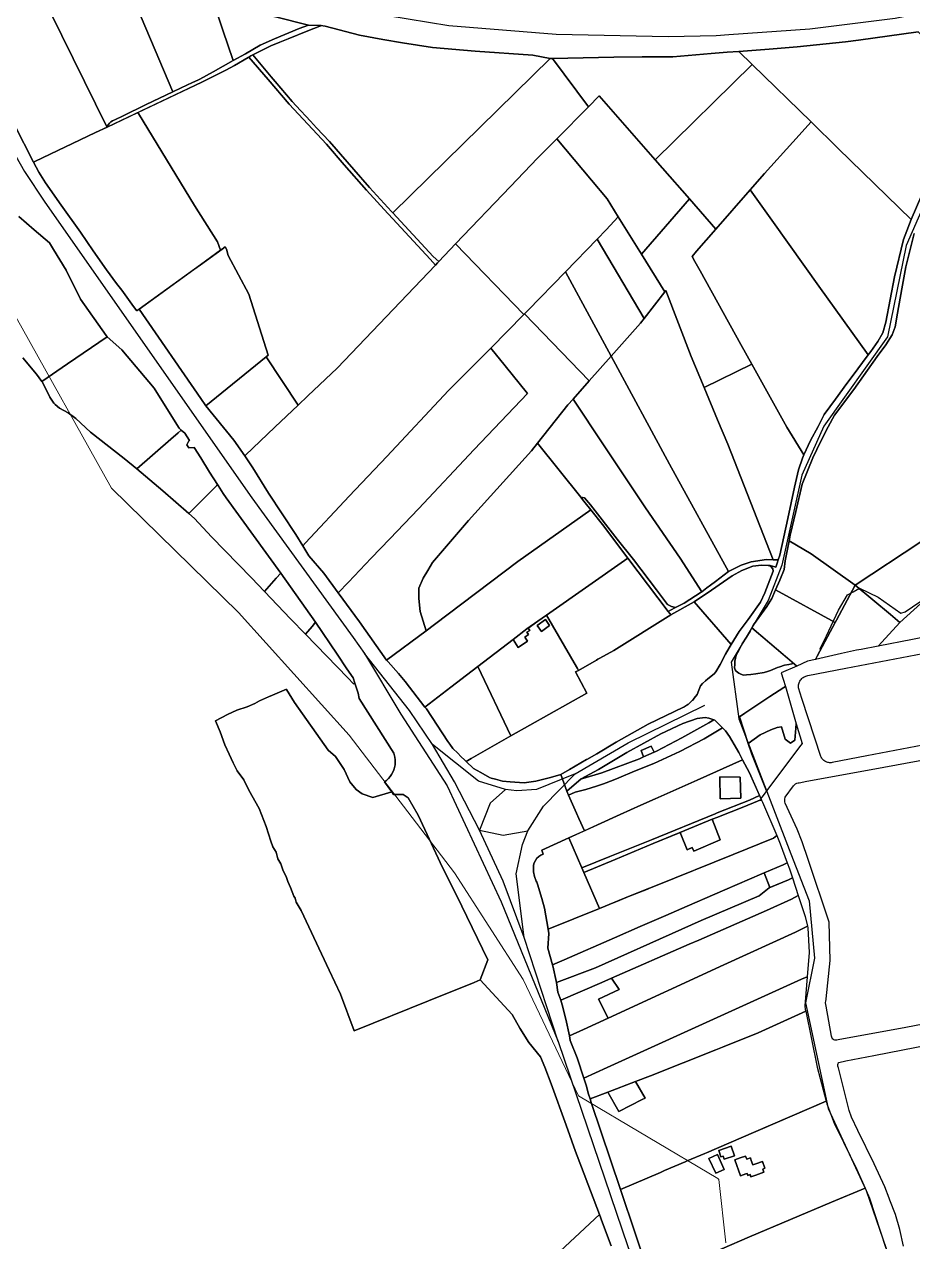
# Model space of a CAD drawing. Header units: metres. Extents: x 3 to 1027712, y 40 to 4430649.
# Drawn here: x 508413 to 509071, y 4409311 to 4410213 of the extents above; entities that cross this region are included whole.
import ezdxf

# ---------------------------------------------------------------- set-up
doc = ezdxf.new("R2010")
doc.units = ezdxf.units.M
doc.header["$MEASUREMENT"] = 0
doc.layers.add('A.ES.SDGC.CP.07003.cadastralparcel — CadastralParcel', color=1, linetype='Continuous')
for name, color, linetype, lineweight in [('Carreteras_5_km', 2, 'Continuous', 30), ('Rios_5_km', 4, 'Continuous', 30), ('Tuberias_distribucion_agua_ABAQUA', 5, 'Continuous', 30)]:
    doc.layers.add(name, color=color, linetype=linetype, lineweight=lineweight)
doc.layers.add('Habitats_5_km', color=7, linetype='Continuous', lineweight=9, true_color=0xbefad2)

msp = doc.modelspace()

# ---------------------------------------------------------------- linework, layer by layer
at = {"layer": 'A.ES.SDGC.CP.07003.cadastralparcel — CadastralParcel', "color": 7, "linetype": 'Continuous', "flags": 128}
for points in [[(508486.28, 4410249.28), (508522.77, 4410162.88), (508503.07, 4410153.48), (508485.47, 4410144.82), (508480.33, 4410142.52), (508478.17, 4410141.44), (508476.95, 4410140.63), (508475.87, 4410139.69), (508475.05, 4410138.6), (508474.24, 4410137.39), (508473.91, 4410136.98), (508424.11, 4410238.4), (508468.25, 4410255.98), (508482.32, 4410250.47), (508486.28, 4410249.28)], [(508486.28, 4410249.28), (508513.23, 4410240.86), (508536.62, 4410232.87), (508548.24, 4410228.74), (508553.34, 4410227.68), (508554.71, 4410223.63), (508557.34, 4410215.87), (508559.84, 4410208.46), (508567.44, 4410186.03), (508552.57, 4410177.77), (508542.7, 4410172.25), (508541.2, 4410171.41), (508537.45, 4410169.7), (508529.02, 4410165.87), (508522.77, 4410162.88), (508486.28, 4410249.28)], [(508420.58, 4410111.34), (508419.52, 4410110.84), (508405.45, 4410138.44), (508394.14, 4410173.51), (508391.4, 4410181.47), (508387.05, 4410207.64), (508385.71, 4410212.81), (508384.32, 4410222.54), (508424.11, 4410238.4), (508473.91, 4410136.98), (508474.05, 4410136.69), (508465.59, 4410132.68), (508420.58, 4410111.34)], [(508553.34, 4410227.68), (508598.93, 4410218.37), (508623.2, 4410212.33), (508616.31, 4410209.68), (508598.04, 4410202.24), (508587.62, 4410197.51), (508576.66, 4410191.15), (508567.44, 4410186.03), (508559.84, 4410208.46), (508557.34, 4410215.87), (508554.71, 4410223.63), (508553.34, 4410227.68)], [(508474.05, 4410136.69), (508473.91, 4410136.98), (508474.24, 4410137.39), (508475.05, 4410138.6), (508475.87, 4410139.69), (508476.95, 4410140.63), (508478.17, 4410141.44), (508480.33, 4410142.52), (508485.47, 4410144.82), (508503.07, 4410153.48), (508522.77, 4410162.88), (508529.02, 4410165.87), (508537.45, 4410169.7), (508541.2, 4410171.41), (508542.7, 4410172.25), (508552.57, 4410177.77), (508567.44, 4410186.03), (508576.66, 4410191.15), (508587.62, 4410197.51), (508598.04, 4410202.24), (508616.31, 4410209.68), (508623.2, 4410212.33), (508632.77, 4410212.05), (508631.73, 4410211.57), (508622.8, 4410208.19), (508608.19, 4410202.11), (508602.19, 4410199.68), (508595.47, 4410196.97), (508586.4, 4410192.64), (508582.06, 4410190.25), (508580.61, 4410189.45), (508579.18, 4410188.66), (508578.55, 4410188.31), (508568.4, 4410182.36), (508561.97, 4410179.06), (508544.16, 4410169.93), (508474.05, 4410136.69)], [(508692.97, 4410199.24), (508715.27, 4410195.65), (508746.72, 4410193.01), (508789.56, 4410190.04), (508802.48, 4410187.66), (508685.67, 4410073.27), (508684.74, 4410074.28), (508668.6, 4410092.14), (508656.8, 4410105.47), (508651.98, 4410110.92), (508638.85, 4410126.06), (508629.35, 4410136.28), (508624.91, 4410141.06), (508614.21, 4410152.59), (508611.22, 4410155.81), (508598.59, 4410170.45), (508595.62, 4410173.89), (508582.06, 4410190.25), (508586.4, 4410192.64), (508595.47, 4410196.97), (508602.19, 4410199.68), (508608.19, 4410202.11), (508622.8, 4410208.19), (508631.73, 4410211.57), (508632.51, 4410211.93), (508635.61, 4410211.43), (508661.16, 4410204.74), (508678.35, 4410201.64), (508692.97, 4410199.24)], [(509074.98, 4410207.21), (509135.09, 4410147.83), (509134.77, 4410147.54), (509117.94, 4410134.36), (509103.84, 4410122.54), (509093.53, 4410112.64), (509088.3, 4410106.28), (509084.21, 4410099.69), (509077.84, 4410086.5), (509069.88, 4410068.32), (509069.84, 4410068.22), (509015.79, 4410120.98), (508995.74, 4410140.55), (508952.04, 4410183.22), (508942.17, 4410192.86), (508964.72, 4410194.49), (508985.35, 4410196.25), (509021.07, 4410199.96), (509030.9, 4410201.18), (509074.98, 4410207.21)], [(508942.17, 4410192.86), (508952.04, 4410183.22), (508880.05, 4410112.6), (508838.6, 4410159.84), (508830.71, 4410151.86), (508804.15, 4410187.66), (508849.42, 4410188.49), (508870.64, 4410188.85), (508893.3, 4410188.71), (508921.62, 4410191.17), (508933.51, 4410192.29), (508942.17, 4410192.86)], [(508558.77, 4410046), (508558.2, 4410045.59), (508555.78, 4410051.84), (508538.96, 4410078.59), (508497.25, 4410146.88), (508496.86, 4410147.51), (508544.16, 4410169.93), (508561.97, 4410179.06), (508568.4, 4410182.36), (508578.55, 4410188.31), (508579.18, 4410188.66), (508593.34, 4410171.95), (508608.98, 4410153.81), (508622.72, 4410139.02), (508636.62, 4410124.05), (508649.73, 4410108.94), (508666.36, 4410090.14), (508682.07, 4410072.76), (508682.53, 4410072.25), (508713.44, 4410039.01), (508717.38, 4410034.56), (508644.49, 4409958.24), (508622.8, 4409937.62), (508615.73, 4409930.89), (508591.84, 4409966.6), (508593.46, 4409967.92), (508593.51, 4409967.96), (508579.13, 4410013.04), (508563.69, 4410041.6), (508562.53, 4410046.3), (508561.5, 4410047.97), (508559.38, 4410046.44), (508558.77, 4410046)], [(508593.34, 4410171.95), (508579.18, 4410188.66), (508580.61, 4410189.45), (508582.06, 4410190.25), (508595.62, 4410173.89), (508598.59, 4410170.45), (508611.22, 4410155.81), (508614.21, 4410152.59), (508624.91, 4410141.06), (508629.35, 4410136.28), (508638.85, 4410126.06), (508651.98, 4410110.92), (508656.8, 4410105.47), (508668.6, 4410092.14), (508684.74, 4410074.28), (508685.67, 4410073.27), (508715.66, 4410041.03), (508719.93, 4410037.23), (508718.86, 4410036.11), (508717.38, 4410034.56), (508713.44, 4410039.01), (508682.53, 4410072.25), (508682.07, 4410072.76), (508666.36, 4410090.14), (508649.73, 4410108.94), (508636.62, 4410124.05), (508622.72, 4410139.02), (508608.98, 4410153.81), (508593.34, 4410171.95)], [(508804.15, 4410187.66), (508830.71, 4410151.86), (508807.18, 4410128.08), (508792.92, 4410113.66), (508772.97, 4410092.77), (508732.31, 4410050.19), (508719.93, 4410037.23), (508715.66, 4410041.03), (508685.67, 4410073.27), (508802.48, 4410187.66), (508804.15, 4410187.66)], [(508885.52, 4410106.37), (508880.05, 4410112.6), (508952.04, 4410183.22), (508995.74, 4410140.55), (508982.15, 4410125.58), (508961.16, 4410102.44), (508950.49, 4410090.27), (508925.09, 4410061.28), (508905.53, 4410083.56), (508885.52, 4410106.37)], [(508832.91, 4410097.48), (508807.18, 4410128.08), (508830.71, 4410151.86), (508838.6, 4410159.84), (508880.05, 4410112.6), (508885.52, 4410106.37), (508905.53, 4410083.56), (508869.91, 4410042.66), (508856.39, 4410064.32), (508852.71, 4410070.33), (508844.65, 4410083.53), (508832.91, 4410097.48)], [(508538.96, 4410078.59), (508555.78, 4410051.84), (508558.2, 4410045.59), (508558.12, 4410045.53), (508543.24, 4410034.78), (508497.9, 4410002.03), (508496.26, 4410000.85), (508496.18, 4410000.79), (508493.64, 4410004), (508484.9, 4410015.92), (508481.17, 4410021.01), (508473.74, 4410031.16), (508463.81, 4410045.03), (508454.28, 4410058.97), (508440.15, 4410078.89), (508428.37, 4410095.5), (508423.57, 4410103.49), (508419.52, 4410110.84), (508420.58, 4410111.34), (508465.59, 4410132.68), (508474.05, 4410136.69), (508496.86, 4410147.51), (508497.25, 4410146.88), (508538.96, 4410078.59)], [(508982.15, 4410125.58), (508995.74, 4410140.55), (509015.79, 4410120.98), (509069.84, 4410068.22), (509065.45, 4410056.81), (509064.19, 4410053.55), (509057.59, 4410025.91), (509051, 4409992.27), (509048.95, 4409984.32), (509045.08, 4409977.95), (509039.85, 4409970.68), (509037.93, 4409968.07), (509001.32, 4410018.98), (508967.73, 4410066.1), (508950.49, 4410090.27), (508961.16, 4410102.44), (508982.15, 4410125.58)], [(508782.91, 4409997.9), (508732.31, 4410050.19), (508772.97, 4410092.77), (508792.92, 4410113.66), (508807.18, 4410128.08), (508832.91, 4410097.48), (508844.65, 4410083.53), (508852.71, 4410070.33), (508843.91, 4410060.66), (508837.22, 4410053.77), (508813.71, 4410029.55), (508785.9, 4410000.91), (508783.42, 4409998.42), (508782.91, 4409997.9)], [(508909.66, 4410037.22), (508907.63, 4410040.9), (508910.8, 4410044.97), (508925.09, 4410061.28), (508950.49, 4410090.27), (508967.73, 4410066.1), (509001.32, 4410018.98), (509037.93, 4409968.07), (509026.15, 4409952.1), (509021.54, 4409945.91), (509020.2, 4409944.1), (509018.96, 4409942.43), (509013.64, 4409935.28), (509005.45, 4409923.92), (509000.9, 4409915.05), (508995.21, 4409904.6), (508990.35, 4409893.94), (508977.65, 4409914.52), (508966.5, 4409934.59), (508951.75, 4409961.14), (508943.62, 4409975.79), (508913.54, 4410030.22), (508909.66, 4410037.22)], [(508887.33, 4410014.79), (508869.91, 4410042.66), (508905.53, 4410083.56), (508925.09, 4410061.28), (508910.8, 4410044.97), (508907.63, 4410040.9), (508909.66, 4410037.22), (508913.54, 4410030.22), (508943.62, 4409975.79), (508951.75, 4409961.14), (508916.47, 4409943.88), (508906.93, 4409966.88), (508888.07, 4410015.74), (508887.33, 4410014.79)], [(508872.03, 4409995.11), (508837.22, 4410053.77), (508843.91, 4410060.66), (508852.71, 4410070.33), (508856.39, 4410064.32), (508869.91, 4410042.66), (508887.33, 4410014.79), (508872.03, 4409995.11)], [(508618.99, 4409826.68), (508613.96, 4409835.1), (508593.58, 4409865.59), (508582, 4409884.42), (508576.1, 4409893.22), (508576.56, 4409893.65), (508598.46, 4409914.48), (508615.73, 4409930.89), (508622.8, 4409937.62), (508644.49, 4409958.24), (508717.38, 4410034.56), (508718.86, 4410036.11), (508719.93, 4410037.23), (508732.31, 4410050.19), (508782.91, 4409997.9), (508758.34, 4409973.15), (508727.06, 4409941.62), (508681.23, 4409892.87), (508653.49, 4409863.37), (508621.07, 4409828.89), (508618.99, 4409826.68)], [(508847.56, 4409967.14), (508813.71, 4410029.55), (508837.22, 4410053.77), (508872.03, 4409995.11), (508869.34, 4409991.65), (508847.56, 4409967.14)], [(508538.25, 4410031.18), (508543.24, 4410034.78), (508559.38, 4410046.44), (508561.5, 4410047.97), (508562.53, 4410046.3), (508563.69, 4410041.6), (508579.13, 4410013.04), (508593.51, 4409967.96), (508593.46, 4409967.92), (508591.84, 4409966.6), (508547.29, 4409930.41), (508543.64, 4409935.7), (508543.63, 4409935.71), (508497.9, 4410002.03), (508538.25, 4410031.18)], [(508831.3, 4409948.83), (508783.42, 4409998.42), (508785.9, 4410000.91), (508813.71, 4410029.55), (508847.56, 4409967.14), (508831.3, 4409948.83)], [(508890.69, 4409887.09), (508847.56, 4409967.14), (508869.34, 4409991.65), (508872.03, 4409995.11), (508887.33, 4410014.79), (508888.07, 4410015.74), (508906.93, 4409966.88), (508916.47, 4409943.88), (508926.44, 4409919.86), (508933.89, 4409901.91), (508967.56, 4409816.27), (508962.55, 4409816.44), (508951.36, 4409814.88), (508943.81, 4409812.29), (508934.96, 4409807.87), (508934.6, 4409807.59), (508890.69, 4409887.09)], [(508681.17, 4409742.04), (508660.99, 4409770.37), (508645.19, 4409791.8), (508652.88, 4409799.78), (508669.85, 4409817.38), (508683.69, 4409831.73), (508704.71, 4409854.05), (508745.97, 4409897.87), (508785.48, 4409939.49), (508768.91, 4409960.04), (508758.34, 4409973.15), (508782.91, 4409997.9), (508783.42, 4409998.42), (508831.3, 4409948.83), (508819.33, 4409935.35), (508815.4, 4409930.94), (508793.04, 4409902.73), (508788.5, 4409897.01), (508741.75, 4409845.46), (508715.29, 4409814.17), (508711.65, 4409808.25), (508708.23, 4409802.71), (508705.16, 4409795.22), (508705.16, 4409787.73), (508706.03, 4409778.03), (508710.45, 4409763.76), (508681.17, 4409742.04)], [(508529.02, 4409912.36), (508526.75, 4409910.37), (508521.4, 4409905.7), (508496.02, 4409883.54), (508486.78, 4409891.23), (508461.89, 4409910.84), (508450.89, 4409920.88), (508445.14, 4409925.18), (508438.92, 4409928.53), (508435.7, 4409931.39), (508434.61, 4409932.36), (508431.74, 4409936.66), (508429.35, 4409941.44), (508426, 4409948.14), (508425.77, 4409948.45), (508444.74, 4409961.4), (508474.23, 4409981.54), (508484.93, 4409971.75), (508508.87, 4409943.49), (508524.58, 4409918.42), (508527.45, 4409913.84), (508529.02, 4409912.36)], [(508645.19, 4409791.8), (508634.79, 4409806.27), (508623.49, 4409819.16), (508618.99, 4409826.68), (508621.07, 4409828.89), (508653.49, 4409863.37), (508681.23, 4409892.87), (508727.06, 4409941.62), (508758.34, 4409973.15), (508768.91, 4409960.04), (508785.48, 4409939.49), (508745.97, 4409897.87), (508704.71, 4409854.05), (508683.69, 4409831.73), (508669.85, 4409817.38), (508652.88, 4409799.78), (508645.19, 4409791.8)], [(508862.16, 4409870.99), (508852.77, 4409885.1), (508841.89, 4409901.45), (508819.33, 4409935.35), (508831.3, 4409948.83), (508847.56, 4409967.14), (508890.69, 4409887.09), (508934.6, 4409807.59), (508924.81, 4409800.31), (508921.13, 4409797.54), (508918.47, 4409795.54), (508914.66, 4409792.66), (508898.72, 4409817.45), (508872.99, 4409854.7), (508862.16, 4409870.99)], [(508576.1, 4409893.22), (508568.05, 4409904.95), (508547.29, 4409930.41), (508591.84, 4409966.6), (508615.73, 4409930.89), (508598.46, 4409914.48), (508576.56, 4409893.65), (508576.1, 4409893.22)], [(508926.44, 4409919.86), (508916.47, 4409943.88), (508951.75, 4409961.14), (508966.5, 4409934.59), (508977.65, 4409914.52), (508990.35, 4409893.94), (508989.3, 4409891.64), (508986.34, 4409883.01), (508983.36, 4409870.15), (508978.36, 4409846.74), (508972.44, 4409819.69), (508971.28, 4409816.14), (508967.56, 4409816.27), (508933.89, 4409901.91), (508926.44, 4409919.86)], [(508824.97, 4409862.63), (508793.04, 4409902.73), (508815.4, 4409930.94), (508819.33, 4409935.35), (508841.89, 4409901.45), (508852.77, 4409885.1), (508862.16, 4409870.99), (508872.99, 4409854.7), (508898.72, 4409817.45), (508914.66, 4409792.66), (508914.14, 4409792.25), (508901.64, 4409784.2), (508895.29, 4409780.87), (508892.19, 4409781.75), (508889.33, 4409783.27), (508881.15, 4409794.11), (508864.14, 4409816.43), (508851.96, 4409831.63), (508832.17, 4409856.92), (508827.8, 4409862.05), (508824.97, 4409862.63)], [(508555.93, 4409871.94), (508555.32, 4409871.33), (508534.58, 4409850.59), (508515.5, 4409867.31), (508496.02, 4409883.54), (508521.4, 4409905.7), (508526.75, 4409910.37), (508529.02, 4409912.36), (508531.58, 4409909.95), (508535.07, 4409904.73), (508534.75, 4409904.35), (508533.16, 4409901.48), (508534.62, 4409899.26), (508538.54, 4409899.52), (508543.46, 4409891.77), (508550.03, 4409881.28), (508555.93, 4409871.94)], [(508706.03, 4409778.03), (508705.16, 4409787.73), (508705.16, 4409795.22), (508708.23, 4409802.71), (508711.65, 4409808.25), (508715.29, 4409814.17), (508741.75, 4409845.46), (508788.5, 4409897.01), (508793.04, 4409902.73), (508824.97, 4409862.63), (508826.37, 4409860.87), (508828.19, 4409858.59), (508832.5, 4409853.18), (508778.36, 4409815.05), (508716.61, 4409768.34), (508710.45, 4409763.76), (508706.03, 4409778.03)], [(508602.7, 4409806.27), (508599.45, 4409802.63), (508590.65, 4409792.78), (508581.01, 4409802.84), (508551.4, 4409833.37), (508538.96, 4409846.75), (508534.58, 4409850.59), (508555.32, 4409871.33), (508555.93, 4409871.94), (508556.29, 4409871.37), (508560.11, 4409865.37), (508562.42, 4409862.17), (508602.7, 4409806.27)], [(508824.97, 4409862.63), (508827.8, 4409862.05), (508832.17, 4409856.92), (508851.96, 4409831.63), (508864.14, 4409816.43), (508881.15, 4409794.11), (508889.33, 4409783.27), (508892.19, 4409781.75), (508895.29, 4409780.87), (508891.54, 4409778.91), (508889.84, 4409778.02), (508859.94, 4409817.51), (508841.11, 4409842.37), (508832.5, 4409853.18), (508828.19, 4409858.59), (508826.37, 4409860.87), (508824.97, 4409862.63)], [(508709.54, 4409707.18), (508694.96, 4409726.17), (508690, 4409732.17), (508682.35, 4409740.72), (508681.17, 4409742.04), (508710.45, 4409763.76), (508716.61, 4409768.34), (508778.36, 4409815.05), (508832.5, 4409853.18), (508841.11, 4409842.37), (508859.94, 4409817.51), (508799.7, 4409775.35), (508793.24, 4409770.82), (508785.1, 4409765.13), (508774.92, 4409757.31), (508748.86, 4409737.34), (508744.66, 4409734.12), (508728.84, 4409721.99), (508709.54, 4409707.18)], [(509013.59, 4409769.76), (508969.35, 4409793.94), (508972.49, 4409801.09), (508975.67, 4409809.05), (508976.35, 4409815.41), (508979.38, 4409830.33), (508995.85, 4409820.59), (509028.44, 4409797.43), (509014.53, 4409771.53), (509013.59, 4409769.76)], [(509054.51, 4409775.64), (509028.44, 4409797.43), (509076.94, 4409829.49), (509100.34, 4409805.15), (509061.37, 4409769.9), (509054.51, 4409775.64)], [(508821.81, 4409737.04), (508799.7, 4409775.35), (508859.94, 4409817.51), (508889.84, 4409778.02), (508890.9, 4409776.62), (508891.83, 4409775.39), (508849.46, 4409749.2), (508839.2, 4409743.39), (508837.79, 4409742.59), (508836.69, 4409741.97), (508823.34, 4409734.4), (508822.54, 4409735.78), (508821.81, 4409737.04)], [(508890.9, 4409776.62), (508889.84, 4409778.02), (508891.54, 4409778.91), (508895.29, 4409780.87), (508901.64, 4409784.2), (508914.14, 4409792.25), (508914.66, 4409792.66), (508918.47, 4409795.54), (508921.13, 4409797.54), (508924.81, 4409800.31), (508934.6, 4409807.59), (508934.96, 4409807.87), (508943.81, 4409812.29), (508951.36, 4409814.88), (508962.55, 4409816.44), (508967.56, 4409816.27), (508971.28, 4409816.14), (508970.51, 4409813.77), (508969.54, 4409810.82), (508965.42, 4409812.02), (508958.91, 4409812.28), (508952.4, 4409811.5), (508944.33, 4409808.39), (508937.3, 4409804.49), (508930.8, 4409800.05), (508921.95, 4409793.82), (508909.03, 4409785.09), (508891.83, 4409775.39), (508890.9, 4409776.62)], [(508628.5, 4409769.97), (508625.92, 4409766.96), (508621.02, 4409761.24), (508610.07, 4409772.54), (508590.65, 4409792.78), (508599.45, 4409802.63), (508602.7, 4409806.27), (508628.5, 4409769.97)], [(508936.53, 4409753.58), (508909.03, 4409785.09), (508921.95, 4409793.82), (508930.8, 4409800.05), (508937.3, 4409804.49), (508944.33, 4409808.39), (508952.4, 4409811.5), (508958.91, 4409812.28), (508963.85, 4409812.09), (508965.18, 4409811.71), (508965.9, 4409811.39), (508967.41, 4409809.69), (508967.61, 4409807.89), (508965.05, 4409801.37), (508961.32, 4409791.88), (508958.24, 4409784.94), (508949.01, 4409772.05), (508942.47, 4409763.21), (508936.53, 4409753.58)], [(509045.45, 4409752.39), (509048.04, 4409755.24), (509061.37, 4409769.9), (509100.34, 4409805.15), (509105.17, 4409798.85), (509111.74, 4409767.64), (509112.23, 4409765.31), (509070.91, 4409757.32), (509045.45, 4409752.39)], [(509014.53, 4409771.53), (509028.44, 4409797.43), (509054.51, 4409775.64), (509061.37, 4409769.9), (509048.04, 4409755.24), (509045.45, 4409752.39), (509032.85, 4409749.95), (509029.32, 4409749.27), (509018.2, 4409746.77), (508998.91, 4409742.44), (509000.29, 4409745.01), (509013.59, 4409769.76), (509014.53, 4409771.53)], [(508983.5, 4409738.88), (508951.68, 4409765.88), (508953.12, 4409768), (508962.9, 4409781.63), (508966.54, 4409787.54), (508969.35, 4409793.94), (509013.59, 4409769.76), (509000.29, 4409745.01), (508998.91, 4409742.44), (508993.12, 4409741.14), (508985.01, 4409737.6), (508983.5, 4409738.88)], [(508908.79, 4409713.34), (508908.02, 4409712.27), (508907.66, 4409711.95), (508904.73, 4409709.39), (508904.28, 4409708.99), (508902.08, 4409707.66), (508901.1, 4409707.06), (508875.08, 4409694.5), (508851.21, 4409681.27), (508836.96, 4409672.56), (508829.49, 4409668.37), (508829.37, 4409668.31), (508816.78, 4409660.95), (508810.38, 4409657.21), (508802.57, 4409655.14), (508791.78, 4409652.29), (508783.16, 4409651.17), (508772.61, 4409651.93), (508766.95, 4409652.34), (508761.76, 4409653.77), (508758.64, 4409654.62), (508757.39, 4409654.96), (508750.91, 4409658.66), (508745.47, 4409661.75), (508740.11, 4409666.9), (508743.75, 4409669.15), (508773.25, 4409685.79), (508829.42, 4409717.47), (508821.23, 4409733.21), (508823.34, 4409734.4), (508836.69, 4409741.97), (508837.79, 4409742.59), (508839.2, 4409743.39), (508849.46, 4409749.2), (508891.83, 4409775.39), (508909.03, 4409785.09), (508936.53, 4409753.58), (508935.06, 4409750.98), (508932.15, 4409746.3), (508928.2, 4409738.71), (508925.11, 4409733.3), (508923.93, 4409731.89), (508919.26, 4409728.05), (508917.51, 4409726.6), (508915.28, 4409724.77), (508913.84, 4409722.94), (508911.35, 4409716.46), (508909.06, 4409713.71), (508908.79, 4409713.34)], [(508657.59, 4409724.99), (508656.72, 4409724.38), (508652.42, 4409728.81), (508621.02, 4409761.24), (508625.92, 4409766.96), (508628.5, 4409769.97), (508644.43, 4409746.46), (508651.8, 4409735.58), (508656.42, 4409728.77), (508657.59, 4409724.99)], [(508778.76, 4409751.34), (508785.59, 4409756.03), (508783.58, 4409758.95), (508786.3, 4409760.82), (508785.11, 4409762.56), (508787.18, 4409763.98), (508785.97, 4409765.73), (508793.24, 4409770.82), (508799.7, 4409775.35), (508821.81, 4409737.04), (508822.54, 4409735.78), (508823.34, 4409734.4), (508821.23, 4409733.21), (508829.42, 4409717.47), (508773.25, 4409685.79), (508748.86, 4409737.34), (508774.92, 4409757.31), (508778.76, 4409751.34)], [(508792.68, 4409767.52), (508798.81, 4409771.95), (508801.97, 4409767.58), (508795.83, 4409763.15), (508792.68, 4409767.52)], [(508792.68, 4409767.52), (508795.83, 4409763.15), (508801.97, 4409767.58), (508798.81, 4409771.95), (508792.68, 4409767.52)], [(508778.76, 4409751.34), (508774.92, 4409757.31), (508785.1, 4409765.13), (508785.97, 4409765.73), (508787.18, 4409763.98), (508785.11, 4409762.56), (508786.3, 4409760.82), (508783.58, 4409758.95), (508785.59, 4409756.03), (508778.76, 4409751.34)], [(508982.82, 4409739.45), (508981.5, 4409739.24), (508979.27, 4409738.78), (508976.07, 4409738.12), (508972.58, 4409736.98), (508970.85, 4409736.41), (508965.62, 4409734.23), (508963.39, 4409733.51), (508960.87, 4409732.69), (508954.84, 4409731.9), (508950.93, 4409731.31), (508947.8, 4409731.05), (508945.56, 4409730.86), (508943.66, 4409731.55), (508942.02, 4409732.4), (508940.1, 4409733.86), (508939.34, 4409734.71), (508938.99, 4409736.19), (508939.09, 4409738.69), (508939.19, 4409741.21), (508939.69, 4409743.49), (508940.12, 4409745.46), (508941.12, 4409747.38), (508942.59, 4409750.18), (508944.64, 4409754.09), (508947.79, 4409759.06), (508950.43, 4409763.48), (508951.68, 4409765.88), (508982.82, 4409739.45)], [(508743.75, 4409669.15), (508740.11, 4409666.9), (508739.14, 4409667.83), (508736.17, 4409670.67), (508733.87, 4409672.98), (508730.28, 4409676.54), (508727.93, 4409679.77), (508726.65, 4409681.76), (508726.61, 4409681.79), (508710.64, 4409705.78), (508709.54, 4409707.18), (508728.84, 4409721.99), (508744.66, 4409734.12), (508748.86, 4409737.34), (508773.25, 4409685.79), (508743.75, 4409669.15)], [(508750.42, 4409505.05), (508745.94, 4409503.24), (508712.21, 4409489.63), (508657.1, 4409467.38), (508646.99, 4409494.48), (508638.68, 4409512.39), (508617.76, 4409556.42), (508616.43, 4409559.07), (508614.28, 4409562.75), (508613.33, 4409565.59), (508612.39, 4409567.17), (508611.12, 4409570.33), (508609.85, 4409573.49), (508607.96, 4409577.92), (508606.69, 4409581.71), (508604.48, 4409585.82), (508602.91, 4409591.19), (508600.68, 4409594.67), (508599.42, 4409599.73), (508596.83, 4409603.64), (508595.32, 4409607.95), (508593.72, 4409613.32), (508591.84, 4409618.69), (508590.25, 4409623.12), (508586.67, 4409632.16), (508579.12, 4409645.68), (508575.28, 4409653.34), (508570.54, 4409659.98), (508567.38, 4409665.98), (508564.53, 4409672.3), (508561.37, 4409679.26), (508557.89, 4409688.74), (508554.41, 4409696.96), (508563.26, 4409701.7), (508570.22, 4409704.86), (508577.81, 4409707.39), (508583.51, 4409709.92), (508586.99, 4409711.81), (508593.63, 4409714.66), (508596.75, 4409716.03), (508606.97, 4409720.37), (508607, 4409720.21), (508612.85, 4409710.64), (508637.95, 4409675.3), (508643.27, 4409670.52), (508649.65, 4409660.95), (508653.9, 4409651.91), (508658.69, 4409646.06), (508662.95, 4409642.87), (508670.93, 4409640.22), (508685.1, 4409644.46), (508686.29, 4409642.54), (508689.77, 4409642.54), (508693.41, 4409642.54), (508697.21, 4409640.01), (508704.49, 4409627.03), (508722.53, 4409588.43), (508732.97, 4409567.99), (508756.08, 4409520.05), (508750.42, 4409505.05)], [(508949.09, 4409680.33), (508942.6, 4409699.99), (508946.62, 4409702.65), (508965.14, 4409714.98), (508975.44, 4409721.64), (508976.62, 4409722.41), (508984.7, 4409694.85), (508984.38, 4409691.5), (508983.53, 4409682.73), (508980.45, 4409680.54), (508976.5, 4409683.39), (508973.64, 4409692.62), (508970.56, 4409691.96), (508965.73, 4409690.21), (508958.03, 4409686.69), (508949.09, 4409680.33)], [(508816, 4409641.97), (508814.62, 4409644.98), (508825.23, 4409653.94), (508826.53, 4409654.22), (508840.75, 4409658.51), (508868.5, 4409668.93), (508871.51, 4409670.27), (508879.53, 4409673.85), (508881.11, 4409674.56), (508899.89, 4409684.48), (508920.02, 4409695.47), (508923.67, 4409697.86), (508924.28, 4409697.46), (508928.12, 4409693.89), (508930.14, 4409691.84), (508916.58, 4409683.62), (508898.33, 4409674.24), (508879.28, 4409665.39), (508864.93, 4409659.63), (508853.12, 4409654.81), (508849.04, 4409653.15), (508841.85, 4409650.25), (508836.77, 4409648.69), (508828.71, 4409646.23), (508820.93, 4409644.08), (508816, 4409641.97)], [(508825.23, 4409653.94), (508838.16, 4409661.05), (508859.06, 4409673.5), (508884.32, 4409687.35), (508900.7, 4409695.02), (508911.15, 4409698.76), (508917.27, 4409699.37), (508919.93, 4409698.85), (508923.67, 4409697.86), (508920.02, 4409695.47), (508899.89, 4409684.48), (508881.11, 4409674.56), (508879.53, 4409673.85), (508877.21, 4409678.16), (508869.68, 4409674.98), (508871.51, 4409670.27), (508868.5, 4409668.93), (508840.75, 4409658.51), (508826.53, 4409654.22), (508825.23, 4409653.94)], [(508821.92, 4409628.62), (508816, 4409641.97), (508820.93, 4409644.08), (508828.71, 4409646.23), (508836.77, 4409648.69), (508841.85, 4409650.25), (508849.04, 4409653.15), (508853.12, 4409654.81), (508864.93, 4409659.63), (508879.28, 4409665.39), (508898.33, 4409674.24), (508916.58, 4409683.62), (508930.14, 4409691.84), (508932.3, 4409689.66), (508935.13, 4409685.31), (508942.14, 4409673.59), (508944.95, 4409668.17), (508911.34, 4409653.14), (508880.18, 4409639.21), (508869.45, 4409634.42), (508854.34, 4409627.66), (508837.43, 4409619.97), (508827.72, 4409615.55), (508823.7, 4409624.62), (508821.92, 4409628.62)], [(508951.77, 4409672.2), (508949.09, 4409680.33), (508958.03, 4409686.69), (508965.73, 4409690.21), (508970.56, 4409691.96), (508973.64, 4409692.62), (508976.5, 4409683.39), (508980.45, 4409680.54), (508983.53, 4409682.73), (508984.38, 4409691.5), (508984.7, 4409694.85), (508988.99, 4409680.24), (508988.05, 4409678.98), (508962.68, 4409645.1), (508951.77, 4409672.2)], [(508871.51, 4409670.27), (508869.68, 4409674.98), (508877.21, 4409678.16), (508879.53, 4409673.85), (508871.51, 4409670.27)], [(508950.04, 4409638.13), (508926.04, 4409628.77), (508924.67, 4409628.2), (508877.51, 4409608.92), (508846.66, 4409596.42), (508825.9, 4409588.01), (508816.28, 4409610.35), (508837.43, 4409619.97), (508854.34, 4409627.66), (508869.45, 4409634.42), (508880.18, 4409639.21), (508911.34, 4409653.14), (508944.95, 4409668.17), (508949.94, 4409658.57), (508957.49, 4409641.66), (508950.04, 4409638.13)], [(508927.98, 4409655.5), (508943.14, 4409655.22), (508943.7, 4409639.79), (508928.25, 4409639.24), (508927.98, 4409655.5)], [(508927.98, 4409655.5), (508928.25, 4409639.24), (508943.7, 4409639.79), (508943.14, 4409655.22), (508927.98, 4409655.5)], [(508945.96, 4409633.31), (508927.16, 4409625.98), (508926.57, 4409625.74), (508922.4, 4409624.04), (508902.17, 4409615.76), (508878.64, 4409606.15), (508850.48, 4409594.38), (508827.32, 4409584.7), (508826.63, 4409586.33), (508825.9, 4409588.01), (508846.66, 4409596.42), (508877.51, 4409608.92), (508924.67, 4409628.2), (508926.04, 4409628.77), (508950.04, 4409638.13), (508957.49, 4409641.66), (508958.16, 4409640.17), (508958.47, 4409639.48), (508958.96, 4409638.32), (508957.68, 4409638.23), (508955.87, 4409637.43), (508945.96, 4409633.31)], [(508922.4, 4409624.04), (508926.57, 4409625.74), (508927.16, 4409625.98), (508945.96, 4409633.31), (508955.87, 4409637.43), (508957.68, 4409638.23), (508958.96, 4409638.32), (508959.65, 4409636.71), (508970.18, 4409612), (508967.8, 4409610.1), (508938.05, 4409598.1), (508880.39, 4409574.81), (508876.03, 4409573.05), (508860.51, 4409566.78), (508850.25, 4409562.64), (508838.81, 4409558.02), (508827.32, 4409584.7), (508850.48, 4409594.38), (508878.64, 4409606.15), (508898.62, 4409614.31), (508899.12, 4409613.08), (508903.85, 4409601.53), (508905.85, 4409602.35), (508906.15, 4409602.47), (508907.69, 4409603.1), (508908.85, 4409600.43), (508928.25, 4409608.92), (508922.4, 4409624.04)], [(508922.4, 4409624.04), (508928.25, 4409608.92), (508908.85, 4409600.43), (508907.69, 4409603.1), (508906.15, 4409602.47), (508905.85, 4409602.35), (508903.85, 4409601.53), (508899.12, 4409613.08), (508898.62, 4409614.31), (508902.17, 4409615.76), (508922.4, 4409624.04)], [(508800.82, 4409542.68), (508798.14, 4409558.23), (508796.08, 4409565.3), (508792.94, 4409575.94), (508792.46, 4409577.58), (508791.99, 4409578.36), (508790.72, 4409581.6), (508790, 4409585.11), (508789.91, 4409588.37), (508790.08, 4409590.11), (508790.6, 4409591.93), (508791.43, 4409593.65), (508792.54, 4409595.19), (508793.76, 4409596.31), (508793.91, 4409596.51), (508795.48, 4409597.58), (508797.22, 4409598.36), (508796.22, 4409601.22), (508816.28, 4409610.35), (508825.9, 4409588.01), (508826.63, 4409586.33), (508827.32, 4409584.7), (508838.81, 4409558.02), (508800.82, 4409542.68)], [(508852.29, 4409563.46), (508860.51, 4409566.78), (508874.42, 4409572.4), (508876.03, 4409573.05), (508880.39, 4409574.81), (508938.05, 4409598.1), (508967.8, 4409610.1), (508970.18, 4409612), (508972.78, 4409605.9), (508978.06, 4409591.8), (508974.87, 4409590.42), (508959.11, 4409583.61), (508931.86, 4409571.83), (508924.45, 4409568.61), (508903.8, 4409559.64), (508888.03, 4409552.79), (508869.13, 4409544.57), (508850.1, 4409536.3), (508812.8, 4409520.09), (508804.12, 4409516.32), (508800.67, 4409528.5), (508801.4, 4409539.56), (508800.82, 4409542.68), (508838.81, 4409558.02), (508850.25, 4409562.64), (508852.29, 4409563.46)], [(508965.11, 4409573.45), (508960.94, 4409584.4), (508974.87, 4409590.42), (508978.06, 4409591.8), (508979.75, 4409587.28), (508981.86, 4409580.8), (508978.87, 4409579.3), (508965.11, 4409573.45)], [(508959.11, 4409583.61), (508960.94, 4409584.4), (508965.11, 4409573.45), (508964.69, 4409573.27), (508957.25, 4409567.48), (508914.22, 4409549.02), (508899.88, 4409542.68), (508835.9, 4409514.02), (508807.01, 4409503.19), (508804.37, 4409515.44), (508804.12, 4409516.32), (508812.8, 4409520.09), (508850.1, 4409536.3), (508869.13, 4409544.57), (508888.03, 4409552.79), (508903.8, 4409559.64), (508924.45, 4409568.61), (508931.86, 4409571.83), (508959.11, 4409583.61)], [(508899.88, 4409542.68), (508914.22, 4409549.02), (508957.25, 4409567.48), (508964.69, 4409573.27), (508978.87, 4409579.3), (508981.86, 4409580.8), (508986.17, 4409567.57), (508981.04, 4409564.95), (508962.59, 4409556.5), (508912.47, 4409534.63), (508905.24, 4409531.48), (508847.78, 4409506.4), (508840.56, 4409503.25), (508810.19, 4409489.99), (508808.13, 4409496.07), (508807.01, 4409503.19), (508835.9, 4409514.02), (508899.88, 4409542.68)], [(508981.04, 4409564.95), (508986.17, 4409567.57), (508991.2, 4409552.13), (508992.97, 4409544.88), (508984.14, 4409540.52), (508931.11, 4409516.18), (508845.34, 4409476.81), (508838.09, 4409490.82), (508853.53, 4409497.98), (508847.78, 4409506.4), (508905.24, 4409531.48), (508912.47, 4409534.63), (508962.59, 4409556.5), (508981.04, 4409564.95)], [(508984.14, 4409540.52), (508992.97, 4409544.88), (508993.29, 4409543.57), (508994.27, 4409525.5), (508992.83, 4409507.46), (508988.55, 4409505.62), (508844.7, 4409440.17), (508827.39, 4409432.3), (508822.24, 4409447.43), (508817.25, 4409460.26), (508816.62, 4409463.64), (508827.01, 4409468.4), (508845.34, 4409476.81), (508931.11, 4409516.18), (508984.14, 4409540.52)], [(508988.55, 4409505.62), (508992.83, 4409507.46), (508992.34, 4409501.32), (508991.04, 4409485.95), (508991.38, 4409483.27), (508991.67, 4409481.88), (508956.4, 4409465.85), (508930.09, 4409455.39), (508925.07, 4409453.39), (508876.7, 4409434.16), (508865.65, 4409429.93), (508845.15, 4409422.07), (508832, 4409417.03), (508830.84, 4409420.53), (508828.96, 4409427.05), (508827.39, 4409432.3), (508844.7, 4409440.17), (508988.55, 4409505.62)], [(508816.62, 4409463.64), (508814.05, 4409476.04), (508811.33, 4409486.61), (508810.19, 4409489.99), (508840.56, 4409503.25), (508847.78, 4409506.4), (508853.53, 4409497.98), (508838.09, 4409490.82), (508845.34, 4409476.81), (508827.01, 4409468.4), (508816.62, 4409463.64)], [(508854.44, 4409349.8), (508832.65, 4409414.29), (508832, 4409417.03), (508845.15, 4409422.07), (508853.25, 4409407.67), (508870.64, 4409416.48), (508872.83, 4409417.59), (508865.65, 4409429.93), (508876.7, 4409434.16), (508925.07, 4409453.39), (508930.09, 4409455.39), (508956.4, 4409465.85), (508991.67, 4409481.88), (509000.07, 4409440.39), (509006.76, 4409415.24), (508953.12, 4409392.19), (508918.08, 4409377.14), (508906.88, 4409372.33), (508903.81, 4409371.01), (508902.42, 4409370.41), (508887.12, 4409363.84), (508884.18, 4409362.57), (508854.44, 4409349.8)], [(508853.25, 4409407.67), (508845.15, 4409422.07), (508865.65, 4409429.93), (508872.83, 4409417.59), (508870.64, 4409416.48), (508853.25, 4409407.67)], [(508916.89, 4409376.63), (508918.08, 4409377.14), (508953.12, 4409392.19), (508958.11, 4409394.34), (509006.76, 4409415.24), (509007.25, 4409413.38), (509012.79, 4409399.02), (509019.67, 4409384.93), (509029.54, 4409364.7), (509035.64, 4409350.92), (509010.82, 4409340.42), (508950.09, 4409314.71), (508909, 4409296.99), (508905.47, 4409295.54), (508876.73, 4409283.66), (508854.44, 4409349.8), (508884.18, 4409362.57), (508887.12, 4409363.84), (508902.42, 4409370.41), (508903.81, 4409371.01), (508906.88, 4409372.33), (508916.89, 4409376.63)], [(508928.83, 4409374.02), (508927.27, 4409378.75), (508936.5, 4409381.95), (508938.84, 4409374.88), (508931.36, 4409372.37), (508930.61, 4409374.64), (508928.83, 4409374.02)], [(508928.83, 4409374.02), (508930.61, 4409374.64), (508931.36, 4409372.37), (508938.84, 4409374.88), (508936.5, 4409381.95), (508927.27, 4409378.75), (508928.83, 4409374.02)], [(508920, 4409372.93), (508926.39, 4409375.8), (508931.36, 4409364.73), (508924.98, 4409361.86), (508920, 4409372.93)], [(508920, 4409372.93), (508924.98, 4409361.86), (508931.36, 4409364.73), (508926.39, 4409375.8), (508920, 4409372.93)], [(508951.06, 4409359.3), (508950.51, 4409360.92), (508948.91, 4409360.29), (508948.37, 4409361.72), (508947.42, 4409361.38), (508943.38, 4409359.93), (508939.15, 4409371.78), (508943.2, 4409373.22), (508947.13, 4409374.62), (508947.95, 4409372.3), (508950.68, 4409373.27), (508951.36, 4409371.3), (508952.46, 4409368.11), (508954.68, 4409368.88), (508959.67, 4409370.65), (508961.51, 4409365.54), (508959.83, 4409364.94), (508960.62, 4409362.7), (508954.65, 4409360.58), (508951.06, 4409359.3)], [(508951.06, 4409359.3), (508954.65, 4409360.58), (508960.62, 4409362.7), (508959.83, 4409364.94), (508961.51, 4409365.54), (508959.67, 4409370.65), (508954.68, 4409368.88), (508952.46, 4409368.11), (508951.36, 4409371.3), (508950.68, 4409373.27), (508947.95, 4409372.3), (508947.13, 4409374.62), (508943.2, 4409373.22), (508939.15, 4409371.78), (508943.38, 4409359.93), (508947.42, 4409361.38), (508948.37, 4409361.72), (508948.91, 4409360.29), (508950.51, 4409360.92), (508951.06, 4409359.3)]]:
    msp.add_lwpolyline(points, close=True, dxfattribs=at)
for points in [[(509074.98, 4410207.21), (509030.9, 4410201.18), (509021.07, 4410199.96), (508985.35, 4410196.25), (508964.72, 4410194.49), (508942.17, 4410192.86), (508933.51, 4410192.29), (508921.62, 4410191.17), (508893.3, 4410188.71), (508870.64, 4410188.85), (508849.42, 4410188.49), (508804.15, 4410187.66), (508802.48, 4410187.66), (508789.56, 4410190.04), (508746.72, 4410193.01), (508715.27, 4410195.65), (508692.97, 4410199.24), (508678.35, 4410201.64), (508661.16, 4410204.74), (508635.61, 4410211.43), (508632.51, 4410211.93), (508632.77, 4410212.05), (508623.2, 4410212.33), (508598.93, 4410218.37)], [(508405.45, 4410138.44), (508419.52, 4410110.84), (508423.57, 4410103.49), (508428.37, 4410095.5), (508440.15, 4410078.89), (508454.28, 4410058.97), (508463.81, 4410045.03), (508473.74, 4410031.16), (508481.17, 4410021.01), (508484.9, 4410015.92), (508493.64, 4410004), (508496.18, 4410000.79), (508496.26, 4410000.85), (508497.9, 4410002.03), (508543.63, 4409935.71), (508543.64, 4409935.7), (508547.29, 4409930.41), (508568.05, 4409904.95), (508576.1, 4409893.22), (508582, 4409884.42), (508593.58, 4409865.59), (508613.96, 4409835.1), (508618.99, 4409826.68), (508623.49, 4409819.16), (508634.79, 4409806.27), (508645.19, 4409791.8), (508660.99, 4409770.37), (508681.17, 4409742.04), (508682.35, 4409740.72), (508690, 4409732.17), (508694.96, 4409726.17), (508709.54, 4409707.18), (508710.64, 4409705.78), (508726.61, 4409681.79), (508726.65, 4409681.76), (508727.93, 4409679.77), (508730.28, 4409676.54), (508733.87, 4409672.98), (508736.17, 4409670.67), (508739.14, 4409667.83), (508740.11, 4409666.9), (508745.47, 4409661.75), (508750.91, 4409658.66), (508757.39, 4409654.96), (508758.64, 4409654.62), (508761.76, 4409653.77), (508766.95, 4409652.34), (508772.61, 4409651.93), (508783.16, 4409651.17), (508791.78, 4409652.29), (508802.57, 4409655.14), (508810.38, 4409657.21), (508814.62, 4409644.98), (508816, 4409641.97), (508821.92, 4409628.62), (508823.7, 4409624.62), (508827.72, 4409615.55), (508816.28, 4409610.35), (508796.22, 4409601.22), (508797.22, 4409598.36), (508795.48, 4409597.58), (508793.91, 4409596.51), (508793.76, 4409596.31), (508792.54, 4409595.19), (508791.43, 4409593.65), (508790.6, 4409591.93), (508790.08, 4409590.11), (508789.91, 4409588.37), (508790, 4409585.11), (508790.72, 4409581.6), (508791.99, 4409578.36), (508792.46, 4409577.58), (508792.94, 4409575.94), (508796.08, 4409565.3), (508798.14, 4409558.23), (508800.82, 4409542.68), (508801.4, 4409539.56), (508800.67, 4409528.5), (508804.12, 4409516.32), (508804.37, 4409515.44), (508807.01, 4409503.19), (508808.13, 4409496.07), (508810.19, 4409489.99), (508811.33, 4409486.61), (508814.05, 4409476.04), (508816.62, 4409463.64), (508817.25, 4409460.26), (508822.24, 4409447.43), (508827.39, 4409432.3), (508828.96, 4409427.05), (508830.84, 4409420.53), (508832, 4409417.03), (508832.65, 4409414.29), (508854.44, 4409349.8), (508876.73, 4409283.66)], [(509072.02, 4410057.9), (509065.81, 4410033.24), (509062.86, 4410016.88), (509059.67, 4409998.92), (509058.08, 4409988.92), (509055.81, 4409983.01), (509051.03, 4409975.51), (509044.66, 4409966.87), (509027.34, 4409942.4), (509013.01, 4409923.31), (509008.23, 4409914.67), (509003, 4409904.22), (508996.86, 4409891.72), (508989.09, 4409872.23), (508984.32, 4409852), (508980.22, 4409834.5), (508979.38, 4409830.33), (508976.35, 4409815.41), (508975.67, 4409809.05), (508972.49, 4409801.09), (508969.35, 4409793.94), (508966.54, 4409787.54), (508962.9, 4409781.63), (508953.12, 4409768), (508951.68, 4409765.88), (508950.43, 4409763.48), (508947.79, 4409759.06), (508944.64, 4409754.09), (508942.59, 4409750.18), (508941.12, 4409747.38), (508940.12, 4409745.46), (508939.69, 4409743.49), (508939.19, 4409741.21), (508939.09, 4409738.69), (508938.99, 4409736.19), (508939.34, 4409734.71), (508940.1, 4409733.86), (508942.02, 4409732.4), (508943.66, 4409731.55), (508945.56, 4409730.86), (508947.8, 4409731.05), (508950.93, 4409731.31), (508954.84, 4409731.9), (508960.87, 4409732.69), (508963.39, 4409733.51), (508965.62, 4409734.23), (508970.85, 4409736.41), (508972.58, 4409736.98), (508976.07, 4409738.12), (508979.27, 4409738.78), (508981.5, 4409739.24), (508982.82, 4409739.45), (508983.5, 4409738.88), (508985.01, 4409737.6), (508973.63, 4409732.63), (508975, 4409727.93), (508976.62, 4409722.41), (508975.44, 4409721.64), (508965.14, 4409714.98), (508946.62, 4409702.65), (508942.6, 4409699.99), (508949.09, 4409680.33), (508951.77, 4409672.2), (508962.68, 4409645.1), (508960.93, 4409642.76), (508959.17, 4409640.42), (508958.47, 4409639.48), (508958.16, 4409640.17), (508949.94, 4409658.57), (508944.95, 4409668.17), (508942.14, 4409673.59), (508935.13, 4409685.31), (508932.3, 4409689.66), (508930.14, 4409691.84), (508928.12, 4409693.89), (508924.28, 4409697.46), (508923.67, 4409697.86), (508919.93, 4409698.85), (508917.27, 4409699.37), (508911.15, 4409698.76), (508900.7, 4409695.02), (508884.32, 4409687.35), (508859.06, 4409673.5), (508838.16, 4409661.05), (508825.23, 4409653.94), (508814.62, 4409644.98), (508814.62, 4409644.98), (508810.38, 4409657.21), (508816.78, 4409660.95), (508829.37, 4409668.31), (508829.49, 4409668.37), (508836.96, 4409672.56), (508851.21, 4409681.27), (508875.08, 4409694.5), (508901.1, 4409707.06), (508904.28, 4409708.99), (508904.73, 4409709.39), (508907.66, 4409711.95), (508908.02, 4409712.27), (508909.06, 4409713.71), (508911.35, 4409716.46), (508913.84, 4409722.94), (508915.28, 4409724.77), (508917.51, 4409726.6), (508919.26, 4409728.05), (508923.93, 4409731.89), (508925.11, 4409733.3), (508928.2, 4409738.71), (508932.15, 4409746.3), (508935.06, 4409750.98), (508936.53, 4409753.58), (508942.47, 4409763.21), (508949.01, 4409772.05), (508958.24, 4409784.94), (508961.32, 4409791.88), (508965.05, 4409801.37), (508967.61, 4409807.89), (508967.41, 4409809.69), (508965.9, 4409811.39), (508965.18, 4409811.71), (508963.85, 4409812.09), (508965.42, 4409812.02), (508969.54, 4409810.82), (508970.51, 4409813.77), (508971.28, 4409816.14), (508972.44, 4409819.69), (508978.36, 4409846.74), (508983.36, 4409870.15), (508986.34, 4409883.01), (508989.3, 4409891.64), (508990.35, 4409893.94), (508995.21, 4409904.6), (509000.9, 4409915.05), (509005.45, 4409923.92), (509013.64, 4409935.28), (509018.96, 4409942.43), (509020.2, 4409944.1), (509021.54, 4409945.91), (509026.15, 4409952.1), (509037.93, 4409968.07), (509039.85, 4409970.68), (509045.08, 4409977.95), (509048.95, 4409984.32), (509051, 4409992.27), (509057.59, 4410025.91), (509064.19, 4410053.55), (509065.45, 4410056.81), (509069.84, 4410068.22), (509069.88, 4410068.32), (509077.84, 4410086.5)], [(508408.71, 4410070.44), (508420.17, 4410060.67), (508420.17, 4410060.67), (508431.32, 4410051.13), (508434.49, 4410046.01), (508443.81, 4410030.9), (508454.36, 4410009.29), (508473.41, 4409982.32), (508474.23, 4409981.54), (508444.74, 4409961.4), (508425.77, 4409948.45), (508421.69, 4409953.88), (508411.64, 4409965.84)], [(508847.55, 4409308.24), (508841.24, 4409325.08), (508838.87, 4409331.4), (508825.51, 4409366.31), (508821.18, 4409377.95), (508814.28, 4409397.5), (508803.01, 4409428.19), (508798.5, 4409440.48), (508795.15, 4409448.15), (508786.57, 4409458.77), (508779.82, 4409469.31), (508774.21, 4409479.42), (508750.42, 4409505.05), (508756.08, 4409520.05), (508732.97, 4409567.99), (508722.53, 4409588.43), (508704.49, 4409627.03), (508697.21, 4409640.01), (508693.41, 4409642.54), (508689.77, 4409642.54), (508686.29, 4409642.54), (508685.1, 4409644.46), (508679.69, 4409651.72), (508681.2, 4409652.89), (508682.58, 4409654.21), (508683.82, 4409655.66), (508684.89, 4409657.24), (508685.8, 4409658.92), (508686.52, 4409660.69), (508686.75, 4409661.4), (508687.06, 4409662.52), (508687.4, 4409664.39), (508687.54, 4409666.3), (508687.48, 4409668.21), (508687.22, 4409670.1), (508686.77, 4409671.95), (508686.44, 4409672.95), (508660.8, 4409713.45), (508660.01, 4409717.41), (508657.59, 4409724.99), (508656.42, 4409728.77), (508651.8, 4409735.58), (508644.43, 4409746.46), (508628.5, 4409769.97), (508602.7, 4409806.27), (508562.42, 4409862.17), (508560.11, 4409865.37), (508556.29, 4409871.37), (508555.93, 4409871.94), (508550.03, 4409881.28), (508543.46, 4409891.77), (508538.54, 4409899.52), (508534.62, 4409899.26), (508533.16, 4409901.48), (508534.75, 4409904.35), (508535.07, 4409904.73), (508531.58, 4409909.95), (508529.02, 4409912.36), (508527.45, 4409913.84), (508524.58, 4409918.42), (508508.87, 4409943.49), (508484.93, 4409971.75), (508474.23, 4409981.54), (508473.41, 4409982.32), (508454.36, 4410009.29), (508443.81, 4410030.9), (508434.49, 4410046.01), (508431.32, 4410051.13), (508420.17, 4410060.67), (508408.71, 4410070.44)], [(509076.94, 4409829.49), (509028.44, 4409797.43), (508995.85, 4409820.59), (508979.38, 4409830.33), (508980.22, 4409834.5), (508984.32, 4409852), (508989.09, 4409872.23), (508996.86, 4409891.72), (509003, 4409904.22), (509008.23, 4409914.67), (509013.01, 4409923.31), (509027.34, 4409942.4), (509044.66, 4409966.87), (509051.03, 4409975.51), (509055.81, 4409983.01), (509058.08, 4409988.92), (509059.67, 4409998.92), (509062.86, 4410016.88), (509065.81, 4410033.24), (509072.02, 4410057.9)], [(508411.64, 4409965.84), (508421.69, 4409953.88), (508425.77, 4409948.45), (508426, 4409948.14), (508429.35, 4409941.44), (508431.74, 4409936.66), (508434.61, 4409932.36), (508435.7, 4409931.39), (508438.92, 4409928.53), (508445.14, 4409925.18), (508450.89, 4409920.88), (508461.89, 4409910.84), (508486.78, 4409891.23), (508496.02, 4409883.54), (508515.5, 4409867.31), (508534.58, 4409850.59), (508538.96, 4409846.75), (508551.4, 4409833.37), (508581.01, 4409802.84), (508590.65, 4409792.78), (508610.07, 4409772.54), (508621.02, 4409761.24), (508652.42, 4409728.81), (508656.72, 4409724.38), (508657.59, 4409724.99), (508660.01, 4409717.41), (508660.8, 4409713.45), (508686.44, 4409672.95), (508686.77, 4409671.95), (508687.22, 4409670.1), (508687.48, 4409668.21), (508687.54, 4409666.3), (508687.4, 4409664.39), (508687.06, 4409662.52), (508686.75, 4409661.4), (508686.52, 4409660.69), (508685.8, 4409658.92), (508684.89, 4409657.24), (508683.82, 4409655.66), (508682.58, 4409654.21), (508681.2, 4409652.89), (508679.69, 4409651.72), (508685.1, 4409644.46), (508670.93, 4409640.22), (508662.95, 4409642.87), (508658.69, 4409646.06), (508653.9, 4409651.91), (508649.65, 4409660.95), (508643.27, 4409670.52), (508637.95, 4409675.3), (508612.85, 4409710.64), (508607, 4409720.21), (508606.97, 4409720.37), (508596.75, 4409716.03), (508593.63, 4409714.66), (508586.99, 4409711.81), (508583.51, 4409709.92), (508577.81, 4409707.39), (508570.22, 4409704.86), (508563.26, 4409701.7), (508554.41, 4409696.96), (508557.89, 4409688.74), (508561.37, 4409679.26), (508564.53, 4409672.3), (508567.38, 4409665.98), (508570.54, 4409659.98), (508575.28, 4409653.34), (508579.12, 4409645.68), (508586.67, 4409632.16), (508590.25, 4409623.12), (508591.84, 4409618.69), (508593.72, 4409613.32), (508595.32, 4409607.95), (508596.83, 4409603.64), (508599.42, 4409599.73), (508600.68, 4409594.67), (508602.91, 4409591.19), (508604.48, 4409585.82), (508606.69, 4409581.71), (508607.96, 4409577.92), (508609.85, 4409573.49), (508611.12, 4409570.33), (508612.39, 4409567.17), (508613.33, 4409565.59), (508614.28, 4409562.75), (508616.43, 4409559.07), (508617.76, 4409556.42), (508638.68, 4409512.39), (508646.99, 4409494.48), (508657.1, 4409467.38), (508712.21, 4409489.63), (508745.94, 4409503.24), (508750.42, 4409505.05), (508774.21, 4409479.42), (508779.82, 4409469.31), (508786.57, 4409458.77), (508795.15, 4409448.15), (508798.5, 4409440.48), (508803.01, 4409428.19), (508814.28, 4409397.5), (508821.18, 4409377.95), (508825.51, 4409366.31), (508838.87, 4409331.4), (508396.82, 4408919.17)], [(509088.79, 4409680.9), (509037.02, 4409671.02), (509011.18, 4409666.09), (509010.55, 4409666), (509009.92, 4409665.96), (509009.29, 4409665.98), (509008.66, 4409666.06), (509008.05, 4409666.18), (509007.44, 4409666.36), (509006.85, 4409666.59), (509006.29, 4409666.87), (509005.74, 4409667.19), (509005.23, 4409667.56), (509004.75, 4409667.97), (509004.31, 4409668.42), (509003.91, 4409668.91), (509003.55, 4409669.43), (509003.23, 4409669.97), (509002.97, 4409670.55), (508989.15, 4409712.76), (508988.87, 4409713.62), (508986.28, 4409721.53), (508986.25, 4409722.27), (508986.29, 4409723.01), (508986.39, 4409723.74), (508986.55, 4409724.46), (508986.78, 4409725.17), (508987.07, 4409725.85), (508987.41, 4409726.5), (508987.81, 4409727.12), (508988.27, 4409727.71), (508988.77, 4409728.25), (508989.32, 4409728.74), (508989.91, 4409729.19), (508990.54, 4409729.58), (508991.2, 4409729.91), (508991.88, 4409730.19), (508992.59, 4409730.4), (508993.31, 4409730.55), (509021.47, 4409735.92), (509037.02, 4409738.89), (509057.6, 4409742.81), (509057.6, 4409742.81), (509088.79, 4409748.76)], [(509141.69, 4409484.54), (509065.86, 4409469.89), (509015.63, 4409460.72), (509014.85, 4409460.45), (509014.04, 4409460.38), (509013.22, 4409460.51), (509012.47, 4409460.83), (509012, 4409461.15), (509011.81, 4409461.32), (509011.29, 4409461.96), (509010.94, 4409462.7), (509010.78, 4409463.49), (509006.89, 4409485.64), (509006.56, 4409486.87), (509006.42, 4409488.14), (509006.42, 4409488.32), (509006.49, 4409489.42), (509006.75, 4409490.66), (509006.89, 4409491.1), (509009.75, 4409519.59), (509009.14, 4409547.8), (508993.56, 4409594.21), (508989.17, 4409607.28), (508985.25, 4409616.82), (508976.51, 4409636.12), (508976.22, 4409637.12), (508976.12, 4409638.16), (508976.16, 4409638.8), (508976.22, 4409639.2), (508976.53, 4409640.2), (508976.59, 4409640.36), (508982.57, 4409648.84), (508983.28, 4409649.62), (508984.14, 4409650.26), (508984.21, 4409650.31), (508985.09, 4409650.73), (508986.12, 4409651.01), (508986.72, 4409651.09), (508992.6, 4409652.3), (509040.21, 4409660.95), (509084.4, 4409668.99)], [(509064.17, 4409307.89), (509061.53, 4409320.14), (509058.27, 4409331.28), (509058.27, 4409331.29), (509054.05, 4409342.08), (509053.46, 4409343.39), (509050.39, 4409351.87), (509042.51, 4409368.96), (509030.41, 4409393.55), (509025.59, 4409403.44), (509023.83, 4409408.35), (509023.83, 4409408.35), (509015.99, 4409439.87), (509015.74, 4409440.4), (509015.52, 4409441.26), (509015.5, 4409442.14), (509015.61, 4409442.75), (509015.68, 4409443), (509016.01, 4409444.01), (509016.25, 4409444.05), (509021.46, 4409445.07), (509042.18, 4409449.09), (509135.68, 4409467.46)], [(508909, 4409296.99), (508950.09, 4409314.71), (509010.82, 4409340.42), (509035.64, 4409350.92), (509038.99, 4409343.36), (509051.08, 4409306.52)], [(508396.82, 4408919.17), (508838.87, 4409331.4), (508841.24, 4409325.08), (508847.55, 4409308.24)]]:
    msp.add_lwpolyline(points, dxfattribs=at)
at = {"layer": 'Carreteras_5_km'}
for p, q in [((508656.29, 4409758.67, 12.16), (508664.79, 4409746.84, 11.73)), ((508808.28, 4409459.52, 9.08), (508783.09, 4409536.58, 8.82))]:
    msp.add_line(p, q, dxfattribs=at)
for points in [[(508371.67, 4410244.73, 16.32), (508371.66, 4410221.51, 16.96), (508373.31, 4410207.16, 17.35), (508381.61, 4410170, 18.37), (508395.91, 4410134, 19.24), (508412.88, 4410103.94, 19.71), (508427.93, 4410081.15, 19.98)], [(508667.09, 4410221.88, 8.38), (508727.35, 4410211.93, 7.18), (508806.81, 4410205.71, 5.67), (508889.71, 4410203.76, 4.41), (508925.38, 4410204.65, 3.95), (508934.81, 4410205.31, 3.8), (508994.69, 4410209.51, 3.16), (509057.87, 4410217.52, 2.57), (509168.53, 4410240.27, 1.09), (509171.09, 4410240.87, 1.22)], [(508427.93, 4410081.15, 19.98), (508581.41, 4409862.08, 16.1), (508656.29, 4409758.67, 12.16)], [(508664.79, 4409746.84, 11.73), (508691.76, 4409701.9, 10.22), (508725.99, 4409648.89, 8.83), (508765.94, 4409562.81, 8.43), (508808.28, 4409459.52, 9.08)], [(508715.17, 4409679.41, 9.71), (508698.25, 4409704.53, 10.33), (508664.79, 4409746.84, 11.73)], [(508821, 4409657.73, 7.88), (508860.18, 4409680.7, 5.54), (508917.01, 4409708.54, 1.55)], [(508749.94, 4409616.09, 8.83), (508731.55, 4409651.83, 9.18), (508715.17, 4409679.41, 9.71)], [(508769.31, 4409646.11, 8.85), (508749.37, 4409652.39, 9.34), (508715.17, 4409679.41, 9.71)], [(508821, 4409657.73, 7.88), (508792.11, 4409646.04, 8.48), (508777.59, 4409645.04, 8.71), (508769.31, 4409646.11, 8.85)], [(508785.7, 4409615.64, 8.64), (508797.38, 4409633.86, 8.44), (508821, 4409657.73, 7.88)], [(508769.31, 4409646.11, 8.85), (508757.92, 4409635.89, 9.15), (508749.94, 4409616.09, 8.83)], [(508749.94, 4409616.09, 8.83), (508767.54, 4409612.42, 8.99), (508785.7, 4409615.64, 8.64)], [(508783.09, 4409536.58, 8.82), (508767.48, 4409578.31, 8.73), (508749.94, 4409616.09, 8.83)], [(508783.09, 4409536.58, 8.82), (508777.15, 4409583.7, 8.89), (508781.77, 4409605.31, 8.77), (508785.7, 4409615.64, 8.64)], [(508808.28, 4409459.52, 9.08), (508817.17, 4409433.42, 9.28), (508859.98, 4409307.67, 9.94), (508897.66, 4409202.53, 10.1), (508931.9, 4409116.58, 9.71), (508962.19, 4409049.44, 9.38)]]:
    msp.add_polyline3d(points, dxfattribs=at)
at = {"layer": 'Habitats_5_km'}
msp.add_lwpolyline([(508182.44, 4410220.35), (508263.44, 4410169.35), (508334.44, 4410087.35), (508406.44, 4409996.35), (508477.44, 4409869.35), (508571.44, 4409777.35), (508653.44, 4409686.35), (508731.44, 4409584.35), (508782.44, 4409505.35), (508823.44, 4409419.35), (508926.5, 4409357.92), (508927.44, 4409357.35), (508932.44, 4409310.35)], dxfattribs=at)
at = {"layer": 'Rios_5_km'}
msp.add_polyline3d([(509002.18, 4409750.04, 2.9), (509007.08, 4409760.04, 2.9), (509015.98, 4409778.94, 2.9), (509022.68, 4409790.24, 2.9), (509026.88, 4409792.64, 2.9), (509031.48, 4409795.14, 2.9), (509045.48, 4409788.64, 2.9), (509062.18, 4409776.74, 3), (509065.48, 4409777.64, 3), (509082.48, 4409789.34, 3)], dxfattribs=at)
at = {"layer": 'Tuberias_distribucion_agua_ABAQUA'}
msp.add_lwpolyline([(509174.28, 4410249.27), (509171.74, 4410232.13), (509154.12, 4410157.36), (509090.14, 4410103.7), (509066.17, 4410049.09), (509052.36, 4409981.3), (509005.21, 4409915.26), (508988.7, 4409879.07), (508974.1, 4409812.39), (508963.94, 4409786.2), (508936.47, 4409740.48), (508942.03, 4409698.57), (508980.76, 4409598.4), (508994.26, 4409563.79), (508998.23, 4409521.24), (508991.56, 4409488.06), (509008.39, 4409409.8), (509036.49, 4409349.16), (509078.24, 4409228.19)], dxfattribs=at)

doc.saveas('drawing.dxf')
